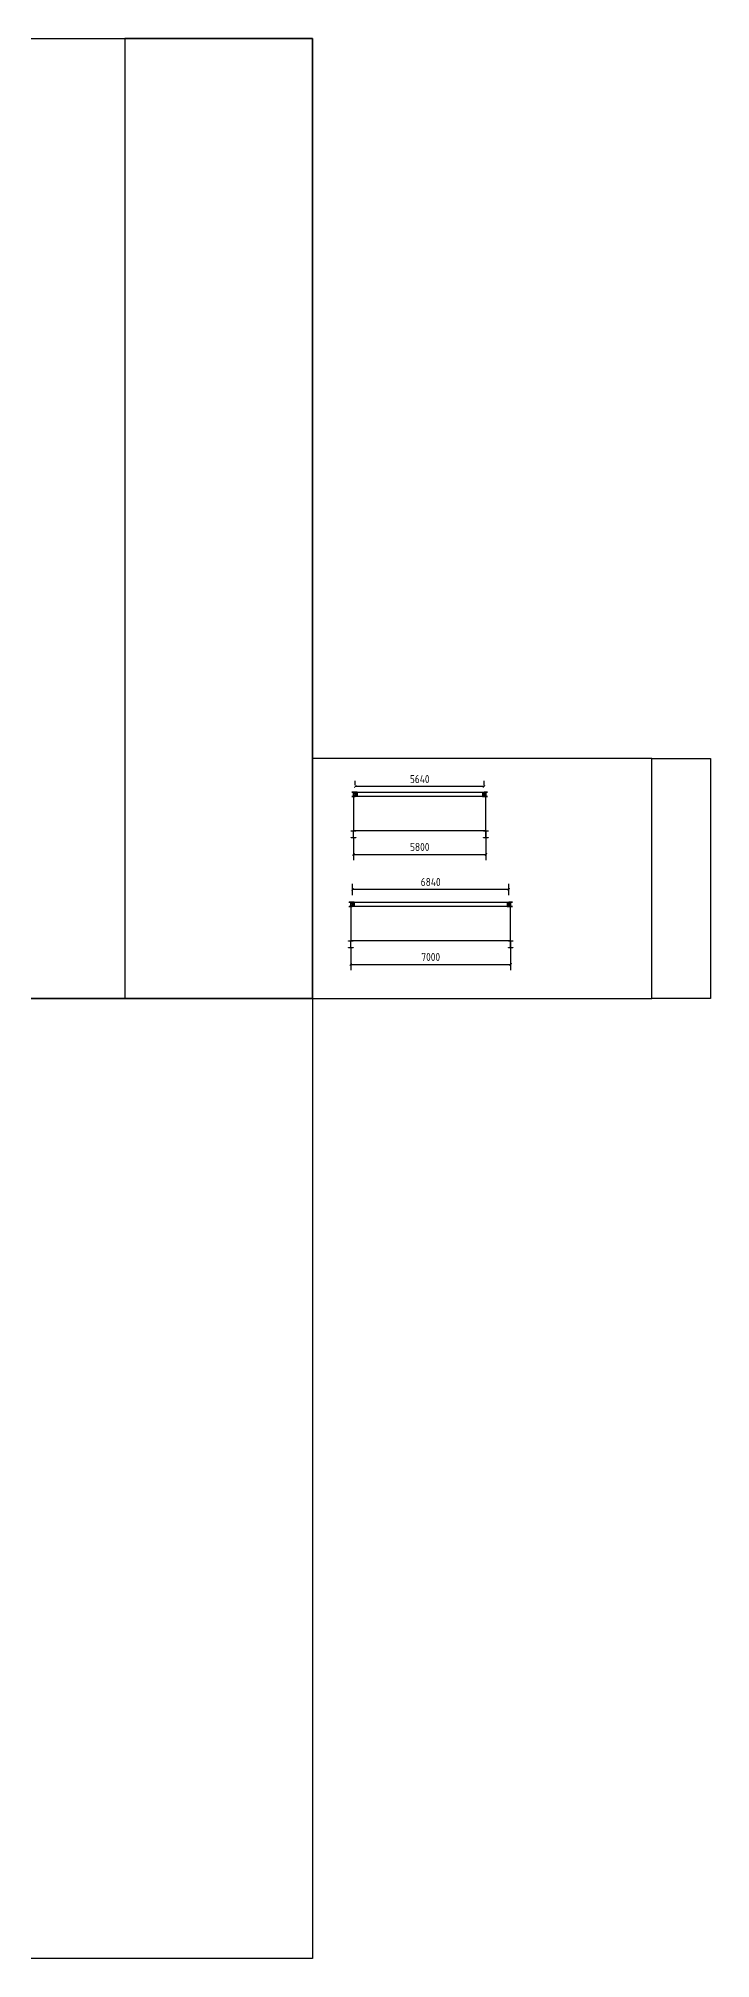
# Model space of a CAD drawing. Extents: x 102162 to 621267, y -39398 to 328893.
# Drawn here: x 520803 to 550239, y 118102 to 202102 of the extents above; entities that cross this region are included whole.
import ezdxf

# ---------------------------------------------------------------- set-up
doc = ezdxf.new("R2010")
doc.units = 0
doc.header["$LTSCALE"] = 1000
doc.header["$MEASUREMENT"] = 0
doc.linetypes.add('DOTE', pattern=[2.42, 2, -0.2, 0.02, -0.2])
doc.styles.get("Standard").update_dxf_attribs({"font": 'gbenor.shx', "bigfont": 'gbcbig.shx'})
doc.dimstyles.get("Standard").update_dxf_attribs({"dimscale": 100, "dimtxt": 3.5, "dimasz": 1, "dimexe": 2.5, "dimexo": 3, "dimgap": 1.5, "dimtad": 1, "dimdec": 0, "dimzin": 0, "dimdsep": 46, "dimtxsty": 'Standard', "dimblk": 'ARCHTICK', "dimcen": 0.09, "dimadec": 0, "dimazin": 0, "dimtfac": 1, "dimtdec": 0, "dimtix": 1, "dimtmove": 2, "dimatfit": 3, "dimfxl": 1, "dimtolj": 1, "dimtzin": 0, "dimarcsym": 0})

# ---------------------------------------------------------------- blocks, each defined once
blk = doc.blocks.new('_ArchTick')
at = {"color": 0, "linetype": 'ByBlock', "const_width": 0.4}
blk.add_lwpolyline([(-0.5, -0.5), (0.5, 0.5)], dxfattribs=at)
blk = doc.blocks.new('*D9995')
at = {"color": 0, "lineweight": -2}
for p, q in [((534601, 167133), (534601, 166155)), ((534601, 166405), (540401, 166405)), ((540401, 167133), (540401, 166155))]:
    blk.add_line(p, q, dxfattribs=at)
at = {"layer": 'Defpoints', "color": 0}
for p in [(534601, 167433), (540401, 167433), (540401, 166405)]:
    blk.add_point(p, dxfattribs=at)
at = {"color": 0, "lineweight": -2, "xscale": 100, "yscale": 100, "zscale": 100, "rotation": 180}
blk.add_blockref('_ArchTick', (534601, 166405), dxfattribs=at)
at = {"color": 0, "lineweight": -2, "xscale": 100, "yscale": 100, "zscale": 100}
blk.add_blockref('_ArchTick', (540401, 166405), dxfattribs=at)
at = {"color": 0, "insert": (537501, 166730), "char_height": 350, "attachment_point": 5}
blk.add_mtext('\\A1;5800', dxfattribs=at)
blk = doc.blocks.new('*D9996')
at = {"color": 0, "lineweight": -2}
for p, q in [((534482, 162321), (534482, 161343)), ((541482, 162321), (541482, 161343)), ((534482, 161593), (541482, 161593))]:
    blk.add_line(p, q, dxfattribs=at)
at = {"layer": 'Defpoints', "color": 0}
for p in [(534482, 162621), (541482, 162621), (541482, 161593)]:
    blk.add_point(p, dxfattribs=at)
at = {"color": 0, "lineweight": -2, "xscale": 100, "yscale": 100, "zscale": 100, "rotation": 180}
blk.add_blockref('_ArchTick', (534482, 161593), dxfattribs=at)
at = {"color": 0, "lineweight": -2, "xscale": 100, "yscale": 100, "zscale": 100}
blk.add_blockref('_ArchTick', (541482, 161593), dxfattribs=at)
at = {"color": 0, "insert": (537982, 161918), "char_height": 350, "attachment_point": 5}
blk.add_mtext('\\A1;7000', dxfattribs=at)
blk = doc.blocks.new('*D9997')
at = {"color": 0, "lineweight": -2}
for p, q in [((534681, 169433), (534681, 169625)), ((540321, 169375), (534681, 169375)), ((540321, 169433), (540321, 169625))]:
    blk.add_line(p, q, dxfattribs=at)
at = {"layer": 'Defpoints', "color": 0}
for p in [(534681, 169375), (534681, 169133), (540321, 169133)]:
    blk.add_point(p, dxfattribs=at)
at = {"color": 0, "lineweight": -2, "xscale": 100, "yscale": 100, "zscale": 100, "rotation": 180.0000000000006}
blk.add_blockref('_ArchTick', (534681, 169375), dxfattribs=at)
at = {"color": 0, "lineweight": -2, "xscale": 100, "yscale": 100, "zscale": 100}
blk.add_blockref('_ArchTick', (540321, 169375), dxfattribs=at)
at = {"color": 0, "insert": (537501, 169700), "char_height": 350, "attachment_point": 5}
blk.add_mtext('\\A1;5640', dxfattribs=at)
blk = doc.blocks.new('*D9998')
at = {"color": 0, "lineweight": -2}
for p, q in [((534562, 164621), (534562, 165122)), ((541402, 164872), (534562, 164872)), ((541402, 164621), (541402, 165122))]:
    blk.add_line(p, q, dxfattribs=at)
at = {"layer": 'Defpoints', "color": 0}
for p in [(534562, 164872), (534562, 164321), (541402, 164321)]:
    blk.add_point(p, dxfattribs=at)
at = {"color": 0, "lineweight": -2, "xscale": 100, "yscale": 100, "zscale": 100, "rotation": 180}
blk.add_blockref('_ArchTick', (534562, 164872), dxfattribs=at)
at = {"color": 0, "lineweight": -2, "xscale": 100, "yscale": 100, "zscale": 100}
blk.add_blockref('_ArchTick', (541402, 164872), dxfattribs=at)
at = {"color": 0, "insert": (537982, 165197), "char_height": 350, "attachment_point": 5}
blk.add_mtext('\\A1;6840', dxfattribs=at)

msp = doc.modelspace()

# ---------------------------------------------------------------- linework, layer by layer
at = {"color": 4}
for p, q in [((534600.7, 169133.3), (534525.7, 169133.3)), ((534525.7, 169133.3), (534525.7, 169125.3)), ((534525.7, 169125.3), (534675.7, 169125.3)), ((534525.7, 168933.3), (534525.7, 168941.3)), ((534525.7, 168941.3), (534675.7, 168941.3)), ((534675.7, 168933.3), (534525.7, 168933.3)), ((534597.7, 168941.3), (534597.7, 169125.3)), ((534675.7, 169133.3), (534600.7, 169133.3)), ((534603.7, 168941.3), (534603.7, 169125.3)), ((534675.7, 169125.3), (534675.7, 169133.3)), ((534675.7, 168941.3), (534675.7, 168933.3)), ((540400.7, 169133.3), (540325.7, 169133.3)), ((540325.7, 169133.3), (540325.7, 169125.3)), ((540325.7, 169125.3), (540475.7, 169125.3)), ((540325.7, 168933.3), (540325.7, 168941.3)), ((540325.7, 168941.3), (540475.7, 168941.3)), ((540400.7, 168933.3), (540325.7, 168933.3)), ((540397.7, 168941.3), (540397.7, 169125.3)), ((540397.7, 168941.3), (540397.7, 169125.3)), ((540475.7, 169133.3), (540400.7, 169133.3)), ((540475.7, 168933.3), (540400.7, 168933.3)), ((540403.7, 168941.3), (540403.7, 169125.3)), ((540475.7, 169125.3), (540475.7, 169133.3)), ((540475.7, 168941.3), (540475.7, 168933.3)), ((534500.7, 167423.3), (534500.7, 167433.3)), ((534500.7, 167433.3), (534600.7, 167433.3)), ((534700.7, 167423.3), (534500.7, 167423.3)), ((534600.7, 167433.3), (534700.7, 167433.3)), ((534600.7, 167433.3), (534700.7, 167433.3)), ((534700.7, 167433.3), (534700.7, 167423.3)), ((540300.7, 167423.3), (540300.7, 167433.3)), ((540300.7, 167433.3), (540400.7, 167433.3)), ((540500.7, 167423.3), (540300.7, 167423.3)), ((540400.7, 167433.3), (540500.7, 167433.3)), ((540400.7, 167433.3), (540500.7, 167433.3)), ((540500.7, 167433.3), (540500.7, 167423.3)), ((534500.7, 167133.3), (534500.7, 167143.3)), ((534500.7, 167143.3), (534700.7, 167143.3)), ((534600.7, 167133.3), (534500.7, 167133.3)), ((534700.7, 167133.3), (534600.7, 167133.3)), ((534700.7, 167143.3), (534700.7, 167133.3)), ((540300.7, 167133.3), (540300.7, 167143.3)), ((540300.7, 167143.3), (540500.7, 167143.3)), ((540400.7, 167133.3), (540300.7, 167133.3)), ((540500.7, 167133.3), (540400.7, 167133.3)), ((540500.7, 167143.3), (540500.7, 167133.3)), ((534396.6, 164312.9), (534546.6, 164312.9)), ((534396.6, 164128.9), (534546.6, 164128.9)), ((534481.6, 164320.9), (534406.6, 164320.9)), ((534406.6, 164320.9), (534406.6, 164312.9)), ((534406.6, 164120.9), (534406.6, 164128.9)), ((534556.6, 164120.9), (534406.6, 164120.9)), ((534478.6, 164128.9), (534478.6, 164312.9)), ((534556.6, 164320.9), (534481.6, 164320.9)), ((534484.6, 164128.9), (534484.6, 164312.9)), ((534556.6, 164312.9), (534556.6, 164320.9)), ((534556.6, 164128.9), (534556.6, 164120.9)), ((541481.6, 164320.9), (541406.6, 164320.9)), ((541406.6, 164320.9), (541406.6, 164312.9)), ((541406.6, 164312.9), (541556.6, 164312.9)), ((541406.6, 164120.9), (541406.6, 164128.9)), ((541406.6, 164128.9), (541556.6, 164128.9)), ((541481.6, 164120.9), (541406.6, 164120.9)), ((541478.6, 164128.9), (541478.6, 164312.9)), ((541478.6, 164128.9), (541478.6, 164312.9)), ((541556.6, 164320.9), (541481.6, 164320.9)), ((541556.6, 164120.9), (541481.6, 164120.9)), ((541484.6, 164128.9), (541484.6, 164312.9)), ((541556.6, 164312.9), (541556.6, 164320.9)), ((541556.6, 164128.9), (541556.6, 164120.9)), ((534381.6, 162610.9), (534381.6, 162620.9)), ((534381.6, 162620.9), (534481.6, 162620.9)), ((534581.6, 162610.9), (534381.6, 162610.9)), ((534381.6, 162320.9), (534381.6, 162330.9)), ((534381.6, 162330.9), (534581.6, 162330.9)), ((534481.6, 162320.9), (534381.6, 162320.9)), ((534481.6, 162620.9), (534581.6, 162620.9)), ((534481.6, 162620.9), (534581.6, 162620.9)), ((534581.6, 162320.9), (534481.6, 162320.9)), ((534581.6, 162620.9), (534581.6, 162610.9)), ((534581.6, 162330.9), (534581.6, 162320.9)), ((541381.6, 162610.9), (541381.6, 162620.9)), ((541381.6, 162620.9), (541481.6, 162620.9)), ((541581.6, 162610.9), (541381.6, 162610.9)), ((541381.6, 162320.9), (541381.6, 162330.9)), ((541381.6, 162330.9), (541581.6, 162330.9)), ((541481.6, 162320.9), (541381.6, 162320.9)), ((541481.6, 162620.9), (541581.6, 162620.9)), ((541481.6, 162620.9), (541581.6, 162620.9)), ((541581.6, 162320.9), (541481.6, 162320.9)), ((541581.6, 162620.9), (541581.6, 162610.9)), ((541581.6, 162330.9), (541581.6, 162320.9))]:
    msp.add_line(p, q, dxfattribs=at)
at = {"color": 1}
for p, q in [((534600.7, 168933.3), (534600.7, 169133.3)), ((540400.7, 168933.3), (540400.7, 169133.3)), ((534481.6, 164120.9), (534481.6, 164320.9)), ((541481.6, 164120.9), (541481.6, 164320.9))]:
    msp.add_line(p, q, dxfattribs=at)
for p, q in [((534600.7, 168933.3), (534600.7, 167433.3)), ((534755.7, 169125.3), (534603.7, 169125.3)), ((534603.7, 169125.3), (534603.7, 168941.3)), ((534618.7, 169125.3), (534603.7, 169110.3)), ((534603.7, 169073.3), (534755.7, 169073.3)), ((534603.7, 168993.3), (534755.7, 168993.3)), ((534603.7, 168956.3), (534618.7, 168941.3)), ((534755.7, 168941.3), (534603.7, 168941.3)), ((534680.7, 169133.3), (534680.7, 168933.3)), ((534715.7, 169125.3), (534715.7, 168941.3)), ((534755.7, 169125.3), (534755.7, 168941.3)), ((540245.7, 169125.3), (540397.7, 169125.3)), ((540245.7, 169125.3), (540245.7, 168941.3)), ((540397.7, 169073.3), (540245.7, 169073.3)), ((540397.7, 168993.3), (540245.7, 168993.3)), ((540245.7, 168941.3), (540397.7, 168941.3)), ((540285.7, 169125.3), (540285.7, 168941.3)), ((540382.7, 169125.3), (540397.7, 169110.3)), ((540397.7, 168956.3), (540382.7, 168941.3)), ((540397.7, 169125.3), (540397.7, 168941.3)), ((540400.7, 167433.3), (540400.7, 168933.3)), ((540400.7, 167433.3), (534600.7, 167433.3)), ((534481.6, 164120.9), (534481.6, 162620.9)), ((534636.6, 164312.9), (534484.6, 164312.9)), ((534484.6, 164312.9), (534484.6, 164128.9)), ((534499.6, 164312.9), (534484.6, 164297.9)), ((534484.6, 164260.9), (534636.6, 164260.9)), ((534484.6, 164180.9), (534636.6, 164180.9)), ((534484.6, 164143.9), (534499.6, 164128.9)), ((534636.6, 164128.9), (534484.6, 164128.9)), ((534596.6, 164312.9), (534596.6, 164128.9)), ((534636.6, 164312.9), (534636.6, 164128.9)), ((541326.6, 164312.9), (541478.6, 164312.9)), ((541326.6, 164312.9), (541326.6, 164128.9)), ((541478.6, 164260.9), (541326.6, 164260.9)), ((541478.6, 164180.9), (541326.6, 164180.9)), ((541326.6, 164128.9), (541478.6, 164128.9)), ((541366.6, 164312.9), (541366.6, 164128.9)), ((541463.6, 164312.9), (541478.6, 164297.9)), ((541478.6, 164143.9), (541463.6, 164128.9)), ((541478.6, 164312.9), (541478.6, 164128.9)), ((541481.6, 162620.9), (541481.6, 164120.9)), ((541481.6, 162620.9), (534481.6, 162620.9))]:
    msp.add_line(p, q)
at = {"color": 6}
for p, q in [((534680.7, 169133.3), (540320.7, 169133.3)), ((540320.7, 168933.3), (534680.7, 168933.3)), ((540320.7, 169133.3), (540320.7, 168933.3)), ((540400.7, 168933.3), (540325.7, 168933.3)), ((534561.6, 164320.9), (534561.6, 164120.9)), ((534561.6, 164320.9), (541401.6, 164320.9)), ((541401.6, 164120.9), (534561.6, 164120.9)), ((541401.6, 164320.9), (541401.6, 164120.9)), ((541481.6, 164120.9), (541406.6, 164120.9))]:
    msp.add_line(p, q, dxfattribs=at)
at = {"color": 4, "linetype": 'DOTE'}
for p, q in [((534597.7, 167143.3), (534597.7, 167423.3)), ((534603.7, 167143.3), (534603.7, 167423.3)), ((540397.7, 167143.3), (540397.7, 167423.3)), ((540403.7, 167143.3), (540403.7, 167423.3)), ((534478.6, 162330.9), (534478.6, 162610.9)), ((534484.6, 162330.9), (534484.6, 162610.9)), ((541478.6, 162330.9), (541478.6, 162610.9)), ((541484.6, 162330.9), (541484.6, 162610.9))]:
    msp.add_line(p, q, dxfattribs=at)
for points in [[(473411.7, 202101.7), (532811.7, 202101.7), (532811.7, 160101.7), (473411.7, 160101.7)], [(532811.7, 202101.7), (524591.6, 202101.7), (524591.6, 160101.7), (532811.7, 160101.7)], [(532811.7, 160101.7), (547661.7, 160101.7), (547661.7, 170601.7), (532811.7, 170601.7)], [(547661.7, 170601.7), (550239.1, 170601.7), (550239.1, 160101.7), (547661.7, 160101.7)], [(473411.7, 160101.7), (532811.7, 160101.7), (532811.7, 118101.7), (473411.7, 118101.7)]]:
    msp.add_lwpolyline(points, close=True)
for centre in [(534715.7, 169073.3), (534715.7, 168993.3), (540285.7, 169073.3), (540285.7, 168993.3), (534596.6, 164260.9), (534596.6, 164180.9), (541366.6, 164260.9), (541366.6, 164180.9)]:
    msp.add_circle(centre, 9)

# ---------------------------------------------------------------- dimensions: what is measured, and where the dimension line sits
at = {"color": 4}
for p1, p2, distance, picture, middle in [((540320.7, 169133.3), (534680.7, 169133.3), -241.4, '*D9997', (537500.7, 169699.7)), ((541401.6, 164320.9), (534561.6, 164320.9), -550.7, '*D9998', (537981.6, 165196.6))]:
    dim = msp.add_aligned_dim(p1=p1, p2=p2, distance=distance, dimstyle='Standard', dxfattribs=at)
    dim.commit()
    dim.dimension.update_dxf_attribs({"geometry": picture, "text_midpoint": middle})
for p1, p2, picture, middle in [((534600.7, 167433.3), (540400.7, 167433.3), '*D9995', (537500.7, 166730.4)), ((534481.6, 162620.9), (541481.6, 162620.9), '*D9996', (537981.6, 161918))]:
    dim = msp.add_aligned_dim(p1=p1, p2=p2, distance=-1027.9, dimstyle='Standard')
    dim.commit()
    dim.dimension.update_dxf_attribs({"geometry": picture, "text_midpoint": middle})

doc.saveas('drawing.dxf')
